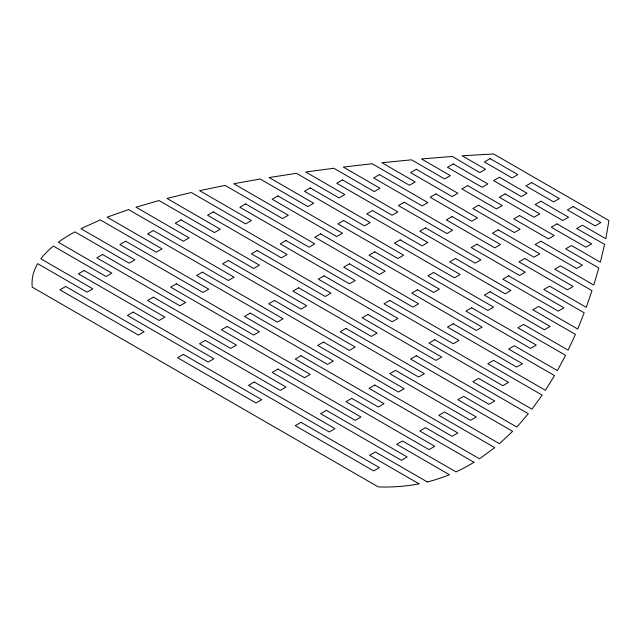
<?xml version="1.0" encoding="UTF-8"?>
<svg xmlns="http://www.w3.org/2000/svg" width="641" height="641" viewBox="0 0 641 641"><rect width="100%" height="100%" fill="white"/><g stroke="black" fill="none" stroke-linecap="round" stroke-linejoin="round"><path stroke-width="0.96" d="M474.011 462.289L419.791 430.984L425.56 427.651L479.508 458.804L494.748 447.618L438.821 415.336L444.59 412.003L499.459 443.684L512.64 431.313L457.858 399.688L463.619 396.354L516.742 427.026L519.723 423.781L528.312 413.725L472.85 381.707L478.619 378.374L531.934 409.158L542.174 395.096L487.841 363.727L493.61 360.394L545.395 390.297L554.521 375.586L508.601 349.073L514.37 345.747L557.398 370.586L565.554 355.322L517.832 327.767L523.601 324.434L568.126 350.146L575.418 334.378L532.823 309.787L538.592 306.454L577.709 329.041L584.207 312.816L543.784 289.476L549.553 286.15L586.251 307.335L591.996 290.677L554.737 269.164L560.506 265.839L593.79 285.053L598.798 267.97L565.699 248.86L571.468 245.527L600.345 262.201L604.623 244.365L576.652 228.549L582.421 225.215L605.817 238.724L608.95 220.552L493.61 153.968L462.145 155.779L485.533 169.28L479.772 172.613L452.378 156.46L421.482 158.936L450.359 175.61L444.59 178.935L411.49 159.825L381.892 162.718L415.176 181.932L409.415 185.265L372.157 163.751L343.304 167.069L380.001 188.262L374.232 191.587L333.809 168.246L305.701 172.004L344.818 194.584L339.057 197.917L296.463 173.326L269.156 177.533L313.681 203.245L307.912 206.57L260.19 179.023L233.741 183.727L288.306 215.232L282.537 218.557L225.087 185.385L199.607 190.657L251.4 220.552L245.631 223.885L191.298 192.516L166.94 198.43L220.256 229.214L214.487 232.539L159.024 200.521L135.988 207.195L189.111 237.867L183.342 241.2L128.561 209.567L107.143 217.179L162.005 248.86L156.244 252.185L100.317 219.895L80.95 228.693L134.906 259.845L129.137 263.171L74.917 231.866A173.366 100.092 0 0 0 58.299 242.258L111.838 273.162L106.069 276.495L53.387 246.08A124.795 72.048 0 0 0 40.84 258.828L92.801 288.811L87.04 292.144L37.667 263.635A105.565 60.951 0 0 0 32.114 285.598L32.25 287.144L378.27 486.92L380.962 486.992A105.565 60.951 0 0 0 419.006 483.811M427.307 481.936L375.386 451.961L369.617 455.286L418.99 483.795M473.987 462.273A173.366 100.092 0 0 1 456.023 471.88L402.492 440.968L396.723 444.301L449.405 474.717A124.795 72.048 0 0 1 427.331 481.96M102.608 254.517L96.839 257.85L179.889 305.789L185.65 302.464L102.608 254.517M125.676 241.2L119.907 244.525L202.957 292.472L208.718 289.147L125.676 241.2M84.155 270.502L78.386 273.827L159.128 320.444L164.889 317.111L84.155 270.502M153.359 230.544L147.59 233.877L228.332 280.486L234.093 277.16L153.359 230.544M65.703 286.479L59.934 289.812L138.36 335.091L144.129 331.766L65.703 286.479M181.042 219.887L175.273 223.22L253.7 268.499L259.469 265.174L181.042 219.887M213.333 211.899L207.564 215.232L281.383 257.85L287.152 254.517L213.333 211.899M245.631 203.91L239.862 207.235L309.066 247.194L314.835 243.86L245.631 203.91M277.922 195.914L272.161 199.247L336.749 236.537L342.518 233.212L277.922 195.914M310.22 187.925L304.451 191.258L364.433 225.88L370.194 222.555L310.22 187.925M342.518 179.937L336.749 183.262L392.108 215.232L397.877 211.899L342.518 179.937M153.359 297.136L147.59 300.469L230.632 348.408L236.401 345.082L153.359 297.136M176.427 283.819L170.658 287.144L253.7 335.091L259.469 331.766L176.427 283.819M133.176 312.119L127.407 315.444L208.141 362.061L213.91 358.736L133.176 312.119M202.38 272.161L196.611 275.494L277.345 322.111L283.114 318.777L202.38 272.161M228.332 260.51L222.563 263.844L300.99 309.122L306.759 305.789L228.332 260.51M379.424 174.608L373.655 177.942L422.098 205.905L427.868 202.58L379.424 174.608M257.161 250.519L251.4 253.852L325.211 296.471L330.98 293.137L257.161 250.519M285.998 240.535L280.229 243.86L349.433 283.819L355.202 280.486L285.998 240.535M416.33 169.28L410.569 172.613L452.089 196.587L457.858 193.253L416.33 169.28M320.604 233.877L314.835 237.202L379.424 274.492L385.193 271.167L320.604 233.877M343.672 220.552L337.903 223.885L397.877 258.515L403.646 255.182L343.672 220.552M372.501 210.569L366.74 213.894L422.098 245.864L427.868 242.53L372.501 210.569M453.243 163.952L447.474 167.285L482.08 187.26L487.841 183.927L453.243 163.952M404.223 202.244L398.454 205.577L446.897 233.54L452.666 230.215L404.223 202.244M490.149 158.623L484.38 161.957L512.063 177.942L517.832 174.608L490.149 158.623M435.944 193.919L430.175 197.252L471.696 221.225L477.465 217.892L435.944 193.919M467.658 185.594L461.889 188.927L496.495 208.902L502.264 205.577L467.658 185.594M227.178 326.437L221.409 329.762L304.451 377.709L310.22 374.384L227.178 326.437M250.246 313.12L244.477 316.446L327.519 364.392L333.288 361.059L250.246 313.12M205.264 340.419L199.495 343.752L280.229 390.361L285.998 387.036L205.264 340.419M274.468 300.469L268.699 303.794L349.433 350.411L355.202 347.077L274.468 300.469M183.342 354.401L177.581 357.734L256.007 403.013L261.776 399.688L183.342 354.401M298.682 287.809L292.921 291.142L371.347 336.421L377.116 333.096L298.682 287.809M324.058 275.822L318.297 279.155L392.108 321.774L397.877 318.441L324.058 275.822M349.433 263.844L343.672 267.169L412.876 307.127L418.637 303.794L349.433 263.844M499.379 177.269L493.61 180.602L521.293 196.587L527.062 193.253L499.379 177.269M374.809 251.857L369.04 255.182L433.637 292.472L439.397 289.147L374.809 251.857M400.184 239.87L394.415 243.195L454.397 277.825L460.158 274.492L400.184 239.87M425.56 227.884L419.791 231.209L475.157 263.171L480.926 259.845L425.56 227.884M452.089 216.562L446.32 219.887L494.764 247.859L500.533 244.525L452.089 216.562M478.619 205.24L472.85 208.573L514.37 232.539L520.139 229.214L478.619 205.24M505.148 193.919L499.379 197.252L533.977 217.227L539.746 213.894L505.148 193.919M531.669 182.597L525.908 185.93L553.584 201.907L559.353 198.582L531.669 182.597M540.9 201.242L535.131 204.575L562.814 220.552L568.583 217.227L540.9 201.242M519.563 215.56L513.794 218.893L548.4 238.869L554.161 235.535L519.563 215.56M498.225 229.879L492.456 233.212L533.977 257.177L539.746 253.852L498.225 229.879M476.888 244.197L471.119 247.522L519.563 275.494L525.332 272.161L476.888 244.197M455.551 258.515L449.782 261.84L505.148 293.802L510.909 290.477L455.551 258.515M433.637 272.497L427.868 275.822L487.841 310.452L493.61 307.127L433.637 272.497M389.808 300.469L384.039 303.794L453.243 343.752L459.012 340.419L389.808 300.469M367.886 314.451L362.125 317.776L435.944 360.394L441.705 357.069L367.886 314.451M345.972 328.432L340.211 331.766L418.637 377.044L424.406 373.711L345.972 328.432M254.277 382.036L248.516 385.369L329.25 431.978L335.019 428.653L254.277 382.036M323.481 342.086L317.72 345.411L398.454 392.028L404.223 388.694L323.481 342.086M277.922 369.056L272.161 372.381L355.202 420.328L360.971 417.003L277.922 369.056M300.99 355.739L295.229 359.064L378.27 407.011L384.039 403.678L300.99 355.739M417.483 289.812L411.722 293.137L476.311 330.427L482.08 327.102L417.483 289.812M573.198 206.57L567.429 209.903L595.112 225.88L600.873 222.555L573.198 206.57M557.045 223.885L551.284 227.218L585.882 247.194L591.651 243.86L557.045 223.885M540.9 241.2L535.131 244.525L576.652 268.499L582.421 265.174L540.9 241.2M524.755 258.515L518.986 261.84L567.429 289.812L573.198 286.479L524.755 258.515M508.601 275.822L502.84 279.155L558.199 311.117L563.968 307.792L508.601 275.822M490.149 291.807L484.38 295.14L544.361 329.762L550.13 326.437L490.149 291.807M471.696 307.792L465.927 311.117L530.516 348.408L536.285 345.082L471.696 307.792M453.243 323.769L447.474 327.102L516.678 367.053L522.447 363.727L453.243 323.769M434.79 339.754L429.021 343.079L502.84 385.698L508.601 382.373L434.79 339.754M300.99 422.323L295.229 425.656L373.655 470.935L379.424 467.61L300.99 422.323M416.33 355.739L410.569 359.064L488.995 404.343L494.764 401.018L416.33 355.739M326.365 410.336L320.604 413.669L401.338 460.286L407.107 456.953L326.365 410.336M395.569 370.386L389.808 373.711L470.542 420.328L476.311 417.003L395.569 370.386M351.741 398.357L345.972 401.683L429.021 449.629L434.79 446.296L351.741 398.357M374.809 385.033L369.04 388.366L452.089 436.313L457.858 432.979L374.809 385.033"/></g></svg>
